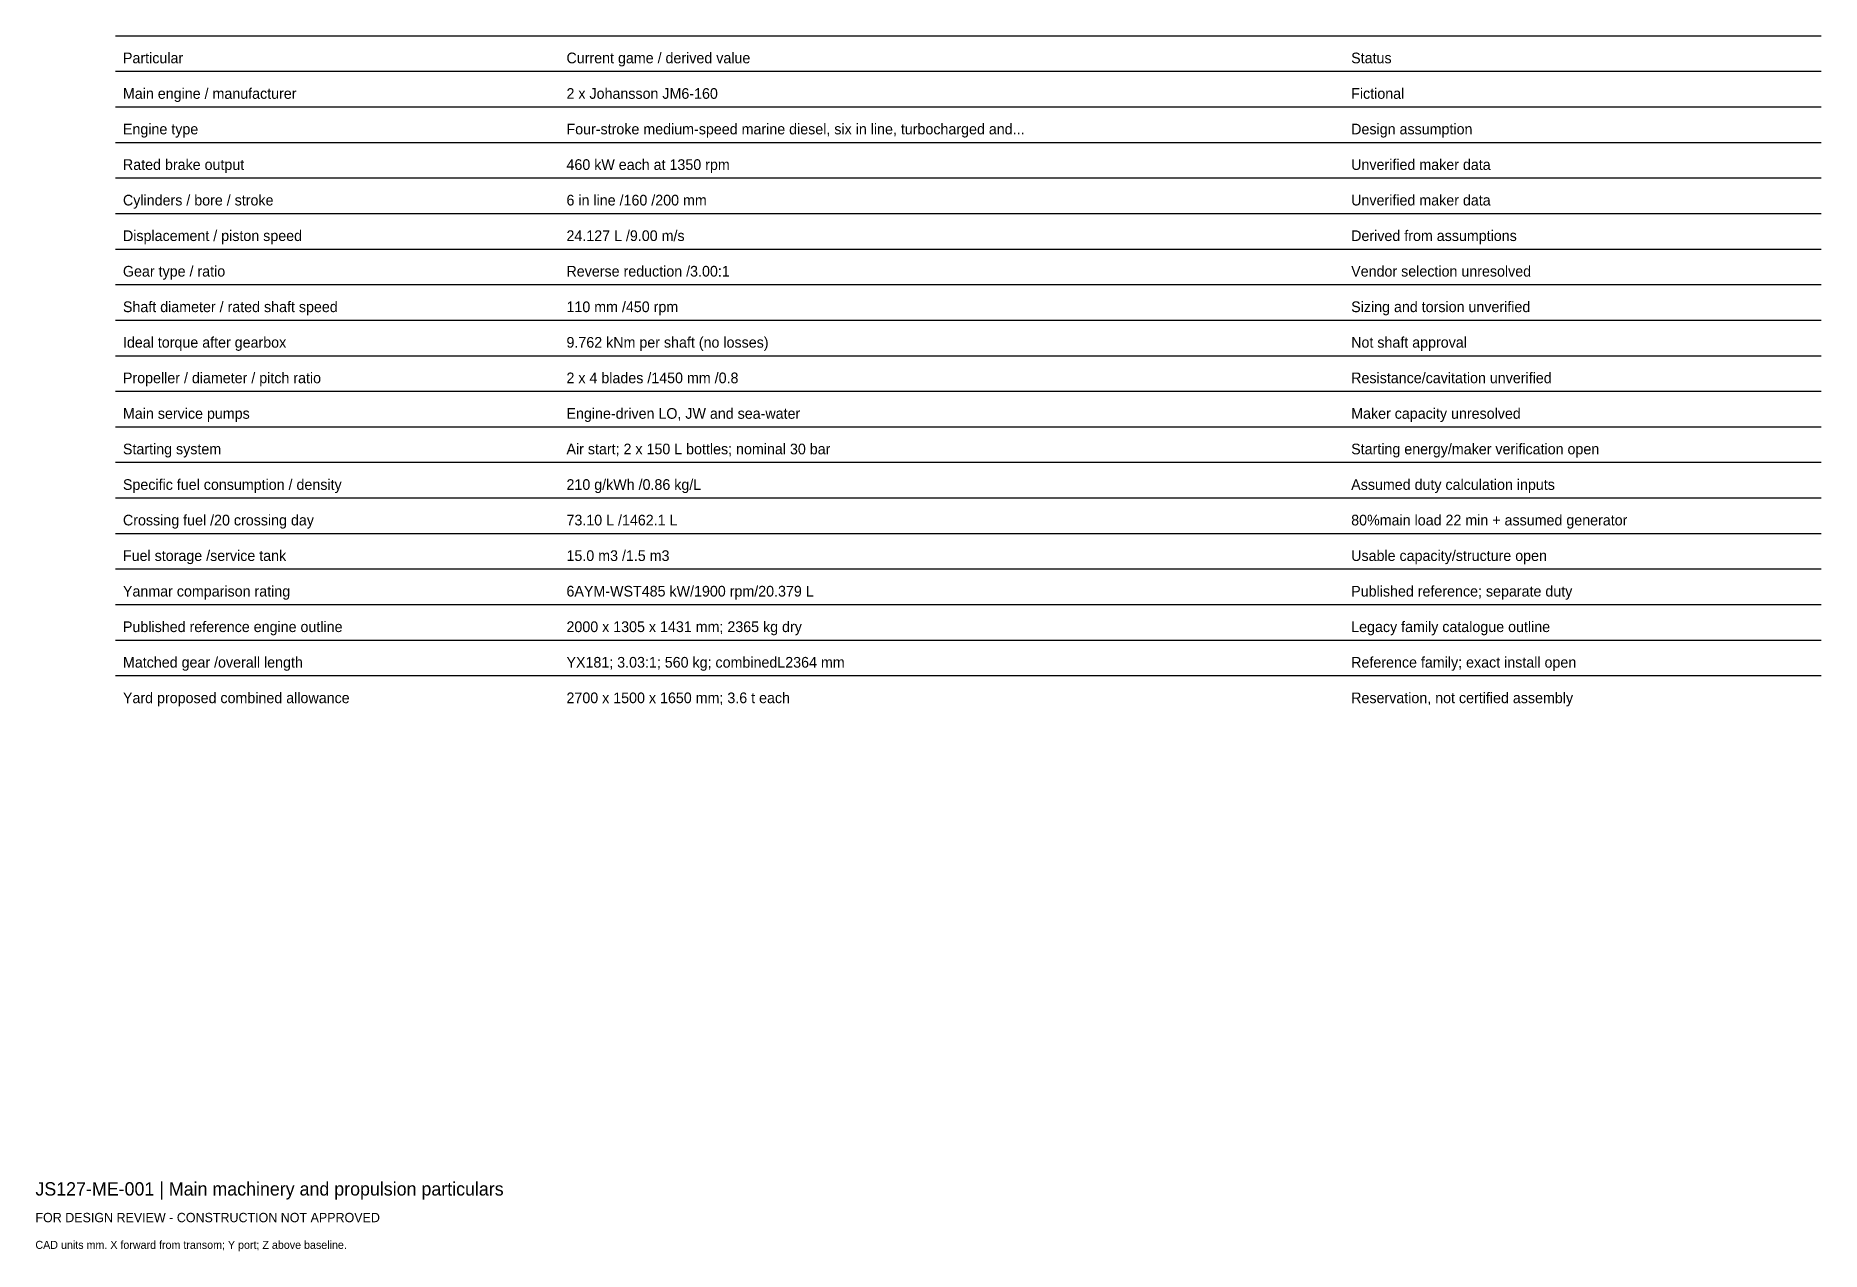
# Model space of a CAD drawing. Header units: millimetres. Extents: x 0 to 402, y -25 to 249.
import ezdxf

# ---------------------------------------------------------------- set-up
doc = ezdxf.new("R2010")
doc.units = ezdxf.units.MM
doc.layers.add('ANNOTATION', color=7, linetype='Continuous')
doc.layers.add('GEOMETRY', color=7, linetype='Continuous')

msp = doc.modelspace()

# ---------------------------------------------------------------- linework, layer by layer
at = {"layer": 'GEOMETRY'}
for p, q in [((18, 249), (402, 249)), ((18, 241), (402, 241)), ((18, 233), (402, 233)), ((18, 225), (402, 225)), ((18, 217), (402, 217)), ((18, 209), (402, 209)), ((18, 201), (402, 201)), ((18, 193), (402, 193)), ((18, 185), (402, 185)), ((18, 177), (402, 177)), ((18, 169), (402, 169)), ((18, 161), (402, 161)), ((18, 153), (402, 153)), ((18, 145), (402, 145)), ((18, 137), (402, 137)), ((18, 129), (402, 129)), ((18, 121), (402, 121)), ((18, 113), (402, 113)), ((18, 105), (402, 105))]:
    msp.add_line(p, q, dxfattribs=at)

# ---------------------------------------------------------------- texts
at = {"layer": 'ANNOTATION'}
for s, height, p in [('Particular', 2.4, (19.7, 242.8)), ('Current game / derived value', 2.4, (119.54, 242.8)), ('Status', 2.4, (296.18, 242.8)), ('Main engine / manufacturer', 2.4, (19.7, 234.8)), ('2 x Johansson JM6-160', 2.4, (119.54, 234.8)), ('Fictional', 2.4, (296.18, 234.8)), ('Engine type', 2.4, (19.7, 226.8)), ('Four-stroke medium-speed marine diesel, six in line, turbocharged and...', 2.4, (119.54, 226.8)), ('Design assumption', 2.4, (296.18, 226.8)), ('Rated brake output', 2.4, (19.7, 218.8)), ('460 kW each at 1350 rpm', 2.4, (119.54, 218.8)), ('Unverified maker data', 2.4, (296.18, 218.8)), ('Cylinders / bore / stroke', 2.4, (19.7, 210.8)), ('6 in line /160 /200 mm', 2.4, (119.54, 210.8)), ('Unverified maker data', 2.4, (296.18, 210.8)), ('Displacement / piston speed', 2.4, (19.7, 202.8)), ('24.127 L /9.00 m/s', 2.4, (119.54, 202.8)), ('Derived from assumptions', 2.4, (296.18, 202.8)), ('Gear type / ratio', 2.4, (19.7, 194.8)), ('Reverse reduction /3.00:1', 2.4, (119.54, 194.8)), ('Vendor selection unresolved', 2.4, (296.18, 194.8)), ('Shaft diameter / rated shaft speed', 2.4, (19.7, 186.8)), ('110 mm /450 rpm', 2.4, (119.54, 186.8)), ('Sizing and torsion unverified', 2.4, (296.18, 186.8)), ('Ideal torque after gearbox', 2.4, (19.7, 178.8)), ('9.762 kNm per shaft (no losses)', 2.4, (119.54, 178.8)), ('Not shaft approval', 2.4, (296.18, 178.8)), ('Propeller / diameter / pitch ratio', 2.4, (19.7, 170.8)), ('2 x 4 blades /1450 mm /0.8', 2.4, (119.54, 170.8)), ('Resistance/cavitation unverified', 2.4, (296.18, 170.8)), ('Main service pumps', 2.4, (19.7, 162.8)), ('Engine-driven LO, JW and sea-water', 2.4, (119.54, 162.8)), ('Maker capacity unresolved', 2.4, (296.18, 162.8)), ('Starting system', 2.4, (19.7, 154.8)), ('Air start; 2 x 150 L bottles; nominal 30 bar', 2.4, (119.54, 154.8)), ('Starting energy/maker verification open', 2.4, (296.18, 154.8)), ('Specific fuel consumption / density', 2.4, (19.7, 146.8)), ('210 g/kWh /0.86 kg/L', 2.4, (119.54, 146.8)), ('Assumed duty calculation inputs', 2.4, (296.18, 146.8)), ('Crossing fuel /20 crossing day', 2.4, (19.7, 138.8)), ('73.10 L /1462.1 L', 2.4, (119.54, 138.8)), ('80%main load 22 min + assumed generator', 2.4, (296.18, 138.8)), ('Fuel storage /service tank', 2.4, (19.7, 130.8)), ('15.0 m3 /1.5 m3', 2.4, (119.54, 130.8)), ('Usable capacity/structure open', 2.4, (296.18, 130.8)), ('Yanmar comparison rating', 2.4, (19.7, 122.8)), ('6AYM-WST485 kW/1900 rpm/20.379 L', 2.4, (119.54, 122.8)), ('Published reference; separate duty', 2.4, (296.18, 122.8)), ('Published reference engine outline', 2.4, (19.7, 114.8)), ('2000 x 1305 x 1431 mm; 2365 kg dry', 2.4, (119.54, 114.8)), ('Legacy family catalogue outline', 2.4, (296.18, 114.8)), ('Matched gear /overall length', 2.4, (19.7, 106.8)), ('YX181; 3.03:1; 560 kg; combinedL2364 mm', 2.4, (119.54, 106.8)), ('Reference family; exact install open', 2.4, (296.18, 106.8)), ('Yard proposed combined allowance', 2.4, (19.7, 98.8)), ('2700 x 1500 x 1650 mm; 3.6 t each', 2.4, (119.54, 98.8)), ('Reservation, not certified assembly', 2.4, (296.18, 98.8)), ('JS127-ME-001 | Main machinery and propulsion particulars', 3, (0, -12)), ('FOR DESIGN REVIEW - CONSTRUCTION NOT APPROVED', 2.1, (0, -18)), ('CAD units mm. X forward from transom; Y port; Z above baseline.', 1.8, (0, -24))]:
    msp.add_text(s, height=height, dxfattribs=at).set_placement(p)

doc.saveas('drawing.dxf')
